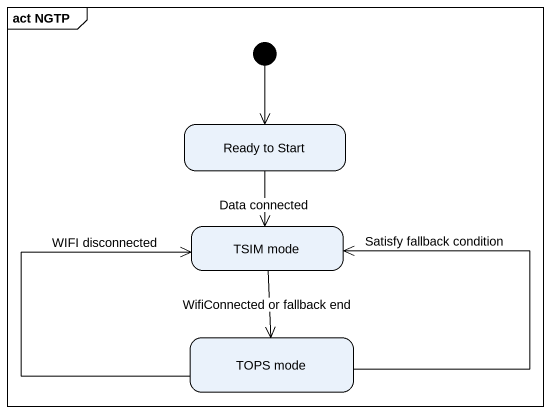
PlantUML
@startuml
mainframe act NGTP
hide empty description
state "Ready to Start" as Ready_to_Start
state "TSIM mode" as TSIM_mode
state "TOPS mode" as TOPS_mode
[*] --> Ready_to_Start
Ready_to_Start --> TSIM_mode : Data connected
TSIM_mode --> TOPS_mode : WifiConnected or fallback end
TOPS_mode -up-> TSIM_mode : WIFI disconnected
TOPS_mode -up-> TSIM_mode : Satisfy fallback condition
@enduml
